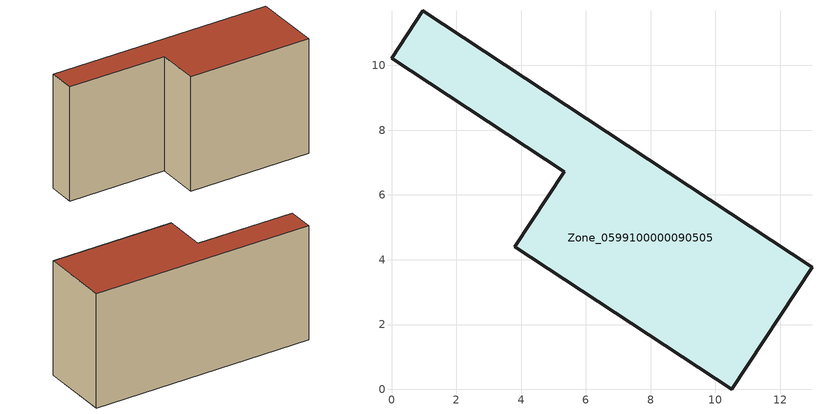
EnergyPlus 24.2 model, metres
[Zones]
Zone_0599100000090505
 floor ground (C_G): 5.33,6.72 0,10.23 0.96,11.69 12.98,3.78 10.5,0 3.8,4.4 z0
 wall outside (C_F): 12.98,3.78 0.96,11.69 0,10.23 5.33,6.72 3.8,4.4 10.5,0 12.98,3.78 z0:7.46
 roof outside (C_R): 10.5,0 12.98,3.78 0.96,11.69 0,10.23 5.33,6.72 3.8,4.4 z7.46
[BUILDING]
Pand.0599100000090505: North Axis=0; Terrain=City; Loads Convergence Tolerance Value=0.04; Temperature Convergence Tolerance Value=0.4; Solar Distribution=FullExterior; Maximum Number of Warmup Days=25; Minimum Number of Warmup Days=1
[Site:Location]
Rotterdam.The.Hague.AP_ZH_NLD Design_Conditions: Latitude=51.96; Longitude=4.45; Time Zone=1; Elevation=-4.5
[SITE:GROUNDTEMPERATURE:BUILDINGSURFACE]
18, 18, 18, 18, 18, 18, 18, 18, 18, 18, 18, 18
[MATERIAL] Thermal Absorptance=0.9; Solar Absorptance=0.7; Visible Absorptance=0.7
Name | Roughness | Thickness | Conductivity | Density | Specific Heat
G.TI.1946 | MediumSmooth | 0.15 | 1 | 540 | 1210
F.TI.1946 | Rough | 0.3 | 0.857143 | 1920 | 840
R.TI.1946 | MediumRough | 0.2 | 0.1 | 1500 | 1000
[CONSTRUCTION]
C_G: G.TI.1946
C_F: F.TI.1946
C_R: R.TI.1946
[ZONE]
Zone_0599100000090505: Type=1; Multiplier=1; Ceiling Height=Autocalculate; Volume=Autocalculate; Floor Area=autocalculate; Part of Total Floor Area=Yes
[ZONEINFILTRATION:DESIGNFLOWRATE]
Infil_Zone_0599100000090505: Zone or ZoneList or Space or SpaceList=Zone_0599100000090505; Schedule=AlwaysOn; Design Flow Rate Calculation Method=Flow/Area; Flow Rate per Floor Area=0.003; Constant Term Coefficient=1; Temperature Term Coefficient=0; Velocity Term Coefficient=0; Velocity Squared Term Coefficient=0
[HVACTEMPLATE:ZONE:IDEALLOADSAIRSYSTEM]
Zone_0599100000090505: Maximum Heating Supply Air Temperature=50; Minimum Cooling Supply Air Temperature=13; Maximum Heating Supply Air Humidity Ratio=0.0156; Minimum Cooling Supply Air Humidity Ratio=0.0077; Heating Limit=NoLimit; Cooling Limit=NoLimit; Dehumidification Control Type=ConstantSensibleHeatRatio; Cooling Sensible Heat Ratio=0.7; Dehumidification Setpoint=60; Humidification Control Type=None; Humidification Setpoint=30; Outdoor Air Method=None; Outdoor Air Flow Rate per Person=0.00944; Outdoor Air Flow Rate per Zone Floor Area=0; Outdoor Air Flow Rate per Zone=0; Demand Controlled Ventilation Type=None; Outdoor Air Economizer Type=NoEconomizer; Heat Recovery Type=None; Sensible Heat Recovery Effectiveness=0.7; Latent Heat Recovery Effectiveness=0.65
[ZONECONTROL:THERMOSTAT]
ThermostatControl_Zone_0599100000090505: Zone or ZoneList=Zone_0599100000090505; Control Type Schedule=DualSetpointControlType; Control 1=Thermostat_Zone_0599100000090505; Temperature Difference Between Cutout And Setpoint=0
[THERMOSTATSETPOINT:DUALSETPOINT]
Thermostat_Zone_0599100000090505: Heating Setpoint Temperature Schedule=HeatingSetpoint_Zone_0599100000090505; Cooling Setpoint Temperature Schedule=CoolingSetpoint_Zone_0599100000090505
[SCHEDULE:COMPACT]
HeatingSetpoint_Zone_0599100000090505: Through: 12/31, For: AllDays, Until: 24:00, 21
CoolingSetpoint_Zone_0599100000090505: Through: 12/31, For: AllDays, Until: 24:00, 24
DualSetpointControlType: Through: 12/31, For: AllDays, Until: 24:00, 4
AlwaysOn: Through: 12/31, For: AllDays, Until: 24:00, 1
